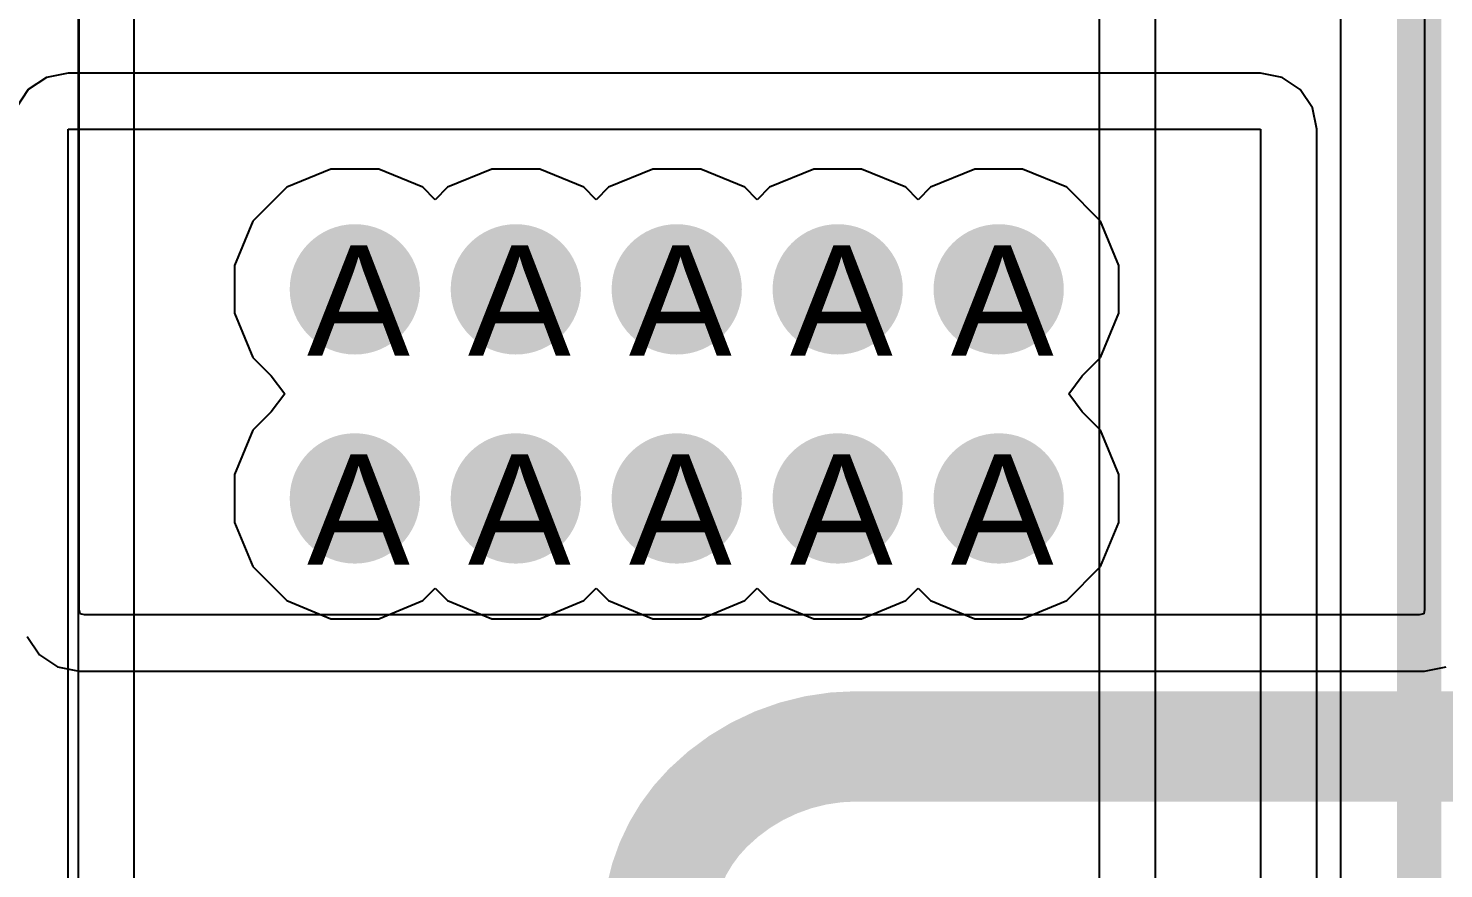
# Model space of a CAD drawing. Header units: inches. Extents: x 0 to 208, y 0 to 213.
# Drawn here: x 3.7688 to 4.0254, y 0.589 to 0.7413 of the extents above; entities that cross this region are included whole.
import ezdxf

# ---------------------------------------------------------------- set-up
doc = ezdxf.new("R2010")
doc.units = ezdxf.units.IN
doc.header["$MEASUREMENT"] = 0
for name, color, linetype in [('Bottom Layer', 5, 'Continuous'), ('Drill Drawing', 1, 'Continuous'), ('L2_GND1', 16, 'Continuous'), ('L3_SIG1', 76, 'Continuous'), ('L4_PWR', 90, 'Continuous'), ('L5_GND2', 156, 'Continuous'), ('L6_SIG2', 130, 'Continuous'), ('L7_GND3', 216, 'Continuous'), ('Top Layer', 1, 'Continuous'), ('Via Holes', 16, 'Continuous')]:
    doc.layers.add(name, color=color, linetype=linetype)
doc.styles.add('Arial', font='', dxfattribs={"height": 0.2})
doc.styles.get('Arial').set_extended_font_data('Arial')

msp = doc.modelspace()

# ---------------------------------------------------------------- hatches: boundary and pattern name
at = {"layer": 'Bottom Layer'}
h = msp.add_hatch(color=5, dxfattribs=at)
edge = h.paths.add_edge_path()
edge.add_arc((3.828, 0.694), 0.01181, 0, 360)
h = msp.add_hatch(color=5, dxfattribs=at)
edge = h.paths.add_edge_path()
edge.add_arc((3.85719, 0.694), 0.01181, 0, 360)
h = msp.add_hatch(color=5, dxfattribs=at)
edge = h.paths.add_edge_path()
edge.add_arc((3.88637, 0.694), 0.01181, 0, 360)
h = msp.add_hatch(color=5, dxfattribs=at)
edge = h.paths.add_edge_path()
edge.add_arc((3.91556, 0.694), 0.01181, 0, 360)
h = msp.add_hatch(color=5, dxfattribs=at)
edge = h.paths.add_edge_path()
edge.add_arc((3.94475, 0.694), 0.01181, 0, 360)
h = msp.add_hatch(color=5, dxfattribs=at)
edge = h.paths.add_edge_path()
edge.add_arc((3.828, 0.65611), 0.01181, 0, 360)
h = msp.add_hatch(color=5, dxfattribs=at)
edge = h.paths.add_edge_path()
edge.add_arc((3.85719, 0.65611), 0.01181, 0, 360)
h = msp.add_hatch(color=5, dxfattribs=at)
edge = h.paths.add_edge_path()
edge.add_arc((3.88637, 0.65611), 0.01181, 0, 360)
h = msp.add_hatch(color=5, dxfattribs=at)
edge = h.paths.add_edge_path()
edge.add_arc((3.91556, 0.65611), 0.01181, 0, 360)
h = msp.add_hatch(color=5, dxfattribs=at)
edge = h.paths.add_edge_path()
edge.add_arc((3.94475, 0.65611), 0.01181, 0, 360)
at = {"layer": 'L2_GND1'}
h = msp.add_hatch(color=16, dxfattribs=at)
edge = h.paths.add_edge_path()
edge.add_arc((3.828, 0.694), 0.01181, 0, 360)
h = msp.add_hatch(color=16, dxfattribs=at)
edge = h.paths.add_edge_path()
edge.add_arc((3.85719, 0.694), 0.01181, 0, 360)
h = msp.add_hatch(color=16, dxfattribs=at)
edge = h.paths.add_edge_path()
edge.add_arc((3.88637, 0.694), 0.01181, 0, 360)
h = msp.add_hatch(color=16, dxfattribs=at)
edge = h.paths.add_edge_path()
edge.add_arc((3.91556, 0.694), 0.01181, 0, 360)
h = msp.add_hatch(color=16, dxfattribs=at)
edge = h.paths.add_edge_path()
edge.add_arc((3.94475, 0.694), 0.01181, 0, 360)
h = msp.add_hatch(color=16, dxfattribs=at)
edge = h.paths.add_edge_path()
edge.add_arc((3.828, 0.65611), 0.01181, 0, 360)
h = msp.add_hatch(color=16, dxfattribs=at)
edge = h.paths.add_edge_path()
edge.add_arc((3.85719, 0.65611), 0.01181, 0, 360)
h = msp.add_hatch(color=16, dxfattribs=at)
edge = h.paths.add_edge_path()
edge.add_arc((3.88637, 0.65611), 0.01181, 0, 360)
h = msp.add_hatch(color=16, dxfattribs=at)
edge = h.paths.add_edge_path()
edge.add_arc((3.91556, 0.65611), 0.01181, 0, 360)
h = msp.add_hatch(color=16, dxfattribs=at)
edge = h.paths.add_edge_path()
edge.add_arc((3.94475, 0.65611), 0.01181, 0, 360)
at = {"layer": 'L3_SIG1'}
h = msp.add_hatch(color=76, dxfattribs=at)
edge = h.paths.add_edge_path()
edge.add_arc((3.828, 0.694), 0.01181, 0, 360)
h = msp.add_hatch(color=76, dxfattribs=at)
edge = h.paths.add_edge_path()
edge.add_arc((3.85719, 0.694), 0.01181, 0, 360)
h = msp.add_hatch(color=76, dxfattribs=at)
edge = h.paths.add_edge_path()
edge.add_arc((3.88637, 0.694), 0.01181, 0, 360)
h = msp.add_hatch(color=76, dxfattribs=at)
edge = h.paths.add_edge_path()
edge.add_arc((3.91556, 0.694), 0.01181, 0, 360)
h = msp.add_hatch(color=76, dxfattribs=at)
edge = h.paths.add_edge_path()
edge.add_arc((3.94475, 0.694), 0.01181, 0, 360)
h = msp.add_hatch(color=76, dxfattribs=at)
edge = h.paths.add_edge_path()
edge.add_arc((3.828, 0.65611), 0.01181, 0, 360)
h = msp.add_hatch(color=76, dxfattribs=at)
edge = h.paths.add_edge_path()
edge.add_arc((3.85719, 0.65611), 0.01181, 0, 360)
h = msp.add_hatch(color=76, dxfattribs=at)
edge = h.paths.add_edge_path()
edge.add_arc((3.88637, 0.65611), 0.01181, 0, 360)
h = msp.add_hatch(color=76, dxfattribs=at)
edge = h.paths.add_edge_path()
edge.add_arc((3.91556, 0.65611), 0.01181, 0, 360)
h = msp.add_hatch(color=76, dxfattribs=at)
edge = h.paths.add_edge_path()
edge.add_arc((3.94475, 0.65611), 0.01181, 0, 360)
at = {"layer": 'L4_PWR'}
h = msp.add_hatch(color=90, dxfattribs=at)
edge = h.paths.add_edge_path()
edge.add_arc((3.828, 0.694), 0.01181, 0, 360)
h = msp.add_hatch(color=90, dxfattribs=at)
edge = h.paths.add_edge_path()
edge.add_arc((3.85719, 0.694), 0.01181, 0, 360)
h = msp.add_hatch(color=90, dxfattribs=at)
edge = h.paths.add_edge_path()
edge.add_arc((3.88637, 0.694), 0.01181, 0, 360)
h = msp.add_hatch(color=90, dxfattribs=at)
edge = h.paths.add_edge_path()
edge.add_arc((3.91556, 0.694), 0.01181, 0, 360)
h = msp.add_hatch(color=90, dxfattribs=at)
edge = h.paths.add_edge_path()
edge.add_arc((3.94475, 0.694), 0.01181, 0, 360)
h = msp.add_hatch(color=90, dxfattribs=at)
edge = h.paths.add_edge_path()
edge.add_arc((3.828, 0.65611), 0.01181, 0, 360)
h = msp.add_hatch(color=90, dxfattribs=at)
edge = h.paths.add_edge_path()
edge.add_arc((3.85719, 0.65611), 0.01181, 0, 360)
h = msp.add_hatch(color=90, dxfattribs=at)
edge = h.paths.add_edge_path()
edge.add_arc((3.88637, 0.65611), 0.01181, 0, 360)
h = msp.add_hatch(color=90, dxfattribs=at)
edge = h.paths.add_edge_path()
edge.add_arc((3.91556, 0.65611), 0.01181, 0, 360)
h = msp.add_hatch(color=90, dxfattribs=at)
edge = h.paths.add_edge_path()
edge.add_arc((3.94475, 0.65611), 0.01181, 0, 360)
at = {"layer": 'L5_GND2'}
h = msp.add_hatch(color=156, dxfattribs=at)
edge = h.paths.add_edge_path()
edge.add_arc((3.828, 0.694), 0.01181, 0, 360)
h = msp.add_hatch(color=156, dxfattribs=at)
edge = h.paths.add_edge_path()
edge.add_arc((3.85719, 0.694), 0.01181, 0, 360)
h = msp.add_hatch(color=156, dxfattribs=at)
edge = h.paths.add_edge_path()
edge.add_arc((3.88637, 0.694), 0.01181, 0, 360)
h = msp.add_hatch(color=156, dxfattribs=at)
edge = h.paths.add_edge_path()
edge.add_arc((3.91556, 0.694), 0.01181, 0, 360)
h = msp.add_hatch(color=156, dxfattribs=at)
edge = h.paths.add_edge_path()
edge.add_arc((3.94475, 0.694), 0.01181, 0, 360)
h = msp.add_hatch(color=156, dxfattribs=at)
edge = h.paths.add_edge_path()
edge.add_arc((3.828, 0.65611), 0.01181, 0, 360)
h = msp.add_hatch(color=156, dxfattribs=at)
edge = h.paths.add_edge_path()
edge.add_arc((3.85719, 0.65611), 0.01181, 0, 360)
h = msp.add_hatch(color=156, dxfattribs=at)
edge = h.paths.add_edge_path()
edge.add_arc((3.88637, 0.65611), 0.01181, 0, 360)
h = msp.add_hatch(color=156, dxfattribs=at)
edge = h.paths.add_edge_path()
edge.add_arc((3.91556, 0.65611), 0.01181, 0, 360)
h = msp.add_hatch(color=156, dxfattribs=at)
edge = h.paths.add_edge_path()
edge.add_arc((3.94475, 0.65611), 0.01181, 0, 360)
at = {"layer": 'L6_SIG2'}
h = msp.add_hatch(color=130, dxfattribs=at)
edge = h.paths.add_edge_path()
edge.add_arc((3.828, 0.694), 0.01181, 0, 360)
h = msp.add_hatch(color=130, dxfattribs=at)
edge = h.paths.add_edge_path()
edge.add_arc((3.85719, 0.694), 0.01181, 0, 360)
h = msp.add_hatch(color=130, dxfattribs=at)
edge = h.paths.add_edge_path()
edge.add_arc((3.88637, 0.694), 0.01181, 0, 360)
h = msp.add_hatch(color=130, dxfattribs=at)
edge = h.paths.add_edge_path()
edge.add_arc((3.91556, 0.694), 0.01181, 0, 360)
h = msp.add_hatch(color=130, dxfattribs=at)
edge = h.paths.add_edge_path()
edge.add_arc((3.94475, 0.694), 0.01181, 0, 360)
h = msp.add_hatch(color=130, dxfattribs=at)
edge = h.paths.add_edge_path()
edge.add_arc((3.828, 0.65611), 0.01181, 0, 360)
h = msp.add_hatch(color=130, dxfattribs=at)
edge = h.paths.add_edge_path()
edge.add_arc((3.85719, 0.65611), 0.01181, 0, 360)
h = msp.add_hatch(color=130, dxfattribs=at)
edge = h.paths.add_edge_path()
edge.add_arc((3.88637, 0.65611), 0.01181, 0, 360)
h = msp.add_hatch(color=130, dxfattribs=at)
edge = h.paths.add_edge_path()
edge.add_arc((3.91556, 0.65611), 0.01181, 0, 360)
h = msp.add_hatch(color=130, dxfattribs=at)
edge = h.paths.add_edge_path()
edge.add_arc((3.94475, 0.65611), 0.01181, 0, 360)
at = {"layer": 'L7_GND3'}
h = msp.add_hatch(color=216, dxfattribs=at)
edge = h.paths.add_edge_path()
edge.add_arc((3.828, 0.694), 0.01181, 0, 360)
h = msp.add_hatch(color=216, dxfattribs=at)
edge = h.paths.add_edge_path()
edge.add_arc((3.85719, 0.694), 0.01181, 0, 360)
h = msp.add_hatch(color=216, dxfattribs=at)
edge = h.paths.add_edge_path()
edge.add_arc((3.88637, 0.694), 0.01181, 0, 360)
h = msp.add_hatch(color=216, dxfattribs=at)
edge = h.paths.add_edge_path()
edge.add_arc((3.91556, 0.694), 0.01181, 0, 360)
h = msp.add_hatch(color=216, dxfattribs=at)
edge = h.paths.add_edge_path()
edge.add_arc((3.94475, 0.694), 0.01181, 0, 360)
h = msp.add_hatch(color=216, dxfattribs=at)
edge = h.paths.add_edge_path()
edge.add_arc((3.828, 0.65611), 0.01181, 0, 360)
h = msp.add_hatch(color=216, dxfattribs=at)
edge = h.paths.add_edge_path()
edge.add_arc((3.85719, 0.65611), 0.01181, 0, 360)
h = msp.add_hatch(color=216, dxfattribs=at)
edge = h.paths.add_edge_path()
edge.add_arc((3.88637, 0.65611), 0.01181, 0, 360)
h = msp.add_hatch(color=216, dxfattribs=at)
edge = h.paths.add_edge_path()
edge.add_arc((3.91556, 0.65611), 0.01181, 0, 360)
h = msp.add_hatch(color=216, dxfattribs=at)
edge = h.paths.add_edge_path()
edge.add_arc((3.94475, 0.65611), 0.01181, 0, 360)
at = {"layer": 'Top Layer'}
h = msp.add_hatch(color=1, dxfattribs=at)
edge = h.paths.add_edge_path()
edge.add_arc((3.828, 0.694), 0.01181, 0, 360)
h = msp.add_hatch(color=1, dxfattribs=at)
edge = h.paths.add_edge_path()
edge.add_arc((3.85719, 0.694), 0.01181, 0, 360)
h = msp.add_hatch(color=1, dxfattribs=at)
edge = h.paths.add_edge_path()
edge.add_arc((3.88637, 0.694), 0.01181, 0, 360)
h = msp.add_hatch(color=1, dxfattribs=at)
edge = h.paths.add_edge_path()
edge.add_arc((3.91556, 0.694), 0.01181, 0, 360)
h = msp.add_hatch(color=1, dxfattribs=at)
edge = h.paths.add_edge_path()
edge.add_arc((3.94475, 0.694), 0.01181, 0, 360)
h = msp.add_hatch(color=1, dxfattribs=at)
edge = h.paths.add_edge_path()
edge.add_arc((3.828, 0.65611), 0.01181, 0, 360)
h = msp.add_hatch(color=1, dxfattribs=at)
edge = h.paths.add_edge_path()
edge.add_arc((3.85719, 0.65611), 0.01181, 0, 360)
h = msp.add_hatch(color=1, dxfattribs=at)
edge = h.paths.add_edge_path()
edge.add_arc((3.88637, 0.65611), 0.01181, 0, 360)
h = msp.add_hatch(color=1, dxfattribs=at)
edge = h.paths.add_edge_path()
edge.add_arc((3.91556, 0.65611), 0.01181, 0, 360)
h = msp.add_hatch(color=1, dxfattribs=at)
edge = h.paths.add_edge_path()
edge.add_arc((3.94475, 0.65611), 0.01181, 0, 360)
at = {"layer": 'Via Holes'}
h = msp.add_hatch(color=7, dxfattribs=at)
edge = h.paths.add_edge_path()
edge.add_arc((3.828, 0.694), 0.00591, 0, 360)
h = msp.add_hatch(color=7, dxfattribs=at)
edge = h.paths.add_edge_path()
edge.add_arc((3.85719, 0.694), 0.00591, 0, 360)
h = msp.add_hatch(color=7, dxfattribs=at)
edge = h.paths.add_edge_path()
edge.add_arc((3.88637, 0.694), 0.00591, 0, 360)
h = msp.add_hatch(color=7, dxfattribs=at)
edge = h.paths.add_edge_path()
edge.add_arc((3.91556, 0.694), 0.00591, 0, 360)
h = msp.add_hatch(color=7, dxfattribs=at)
edge = h.paths.add_edge_path()
edge.add_arc((3.94475, 0.694), 0.00591, 0, 360)
h = msp.add_hatch(color=7, dxfattribs=at)
edge = h.paths.add_edge_path()
edge.add_arc((3.828, 0.65611), 0.00591, 0, 360)
h = msp.add_hatch(color=7, dxfattribs=at)
edge = h.paths.add_edge_path()
edge.add_arc((3.85719, 0.65611), 0.00591, 0, 360)
h = msp.add_hatch(color=7, dxfattribs=at)
edge = h.paths.add_edge_path()
edge.add_arc((3.88637, 0.65611), 0.00591, 0, 360)
h = msp.add_hatch(color=7, dxfattribs=at)
edge = h.paths.add_edge_path()
edge.add_arc((3.91556, 0.65611), 0.00591, 0, 360)
h = msp.add_hatch(color=7, dxfattribs=at)
edge = h.paths.add_edge_path()
edge.add_arc((3.94475, 0.65611), 0.00591, 0, 360)

# ---------------------------------------------------------------- linework, layer by layer
at = {"layer": 'Bottom Layer'}
for p, q in [((3.82366, 0.71581), (3.81565, 0.71249)), ((3.83234, 0.71581), (3.82366, 0.71581)), ((3.84035, 0.71249), (3.83234, 0.71581)), ((3.85285, 0.71581), (3.84483, 0.71249)), ((3.86152, 0.71581), (3.85285, 0.71581)), ((3.86954, 0.71249), (3.86152, 0.71581)), ((3.88204, 0.71581), (3.87402, 0.71249)), ((3.89071, 0.71581), (3.88204, 0.71581)), ((3.89873, 0.71249), (3.89071, 0.71581)), ((3.91122, 0.71581), (3.90321, 0.71249)), ((3.9199, 0.71581), (3.91122, 0.71581)), ((3.92791, 0.71249), (3.9199, 0.71581)), ((3.94041, 0.71581), (3.93239, 0.71249)), ((3.94909, 0.71581), (3.94041, 0.71581)), ((3.9571, 0.71249), (3.94909, 0.71581)), ((3.81565, 0.71249), (3.80951, 0.70635)), ((3.84259, 0.71025), (3.84035, 0.71249)), ((3.84483, 0.71249), (3.84259, 0.71025)), ((3.87178, 0.71025), (3.86954, 0.71249)), ((3.87402, 0.71249), (3.87178, 0.71025)), ((3.90097, 0.71025), (3.89873, 0.71249)), ((3.90321, 0.71249), (3.90097, 0.71025)), ((3.93015, 0.71025), (3.92791, 0.71249)), ((3.93239, 0.71249), (3.93015, 0.71025)), ((3.96324, 0.70635), (3.9571, 0.71249)), ((3.80951, 0.70635), (3.80619, 0.69834)), ((3.96656, 0.69834), (3.96324, 0.70635)), ((3.80619, 0.69834), (3.80619, 0.68966)), ((3.96656, 0.68966), (3.96656, 0.69834)), ((3.80619, 0.68966), (3.80951, 0.68165)), ((3.96324, 0.68165), (3.96656, 0.68966)), ((3.80951, 0.68165), (3.81283, 0.67832)), ((3.95991, 0.67832), (3.96324, 0.68165)), ((3.81283, 0.67832), (3.8153, 0.67505)), ((3.95745, 0.67505), (3.95991, 0.67832)), ((3.8153, 0.67505), (3.81283, 0.67179)), ((3.95991, 0.67179), (3.95745, 0.67505)), ((3.81283, 0.67179), (3.80951, 0.66846)), ((3.96324, 0.66846), (3.95991, 0.67179)), ((3.80951, 0.66846), (3.80619, 0.66045)), ((3.96656, 0.66045), (3.96324, 0.66846)), ((3.80619, 0.66045), (3.80619, 0.65177)), ((3.96656, 0.65177), (3.96656, 0.66045)), ((3.80619, 0.65177), (3.80951, 0.64376)), ((3.96324, 0.64376), (3.96656, 0.65177)), ((3.80951, 0.64376), (3.81565, 0.63762)), ((3.9571, 0.63762), (3.96324, 0.64376)), ((3.84035, 0.63762), (3.84259, 0.63986)), ((3.84259, 0.63986), (3.84483, 0.63762)), ((3.86954, 0.63762), (3.87178, 0.63986)), ((3.87178, 0.63986), (3.87402, 0.63762)), ((3.89873, 0.63762), (3.90097, 0.63986)), ((3.90097, 0.63986), (3.90321, 0.63762)), ((3.92791, 0.63762), (3.93015, 0.63986)), ((3.93015, 0.63986), (3.93239, 0.63762)), ((3.81565, 0.63762), (3.82366, 0.6343)), ((3.83234, 0.6343), (3.84035, 0.63762)), ((3.84483, 0.63762), (3.85285, 0.6343)), ((3.86152, 0.6343), (3.86954, 0.63762)), ((3.87402, 0.63762), (3.88204, 0.6343)), ((3.89071, 0.6343), (3.89873, 0.63762)), ((3.90321, 0.63762), (3.91122, 0.6343)), ((3.9199, 0.6343), (3.92791, 0.63762)), ((3.93239, 0.63762), (3.94041, 0.6343)), ((3.94909, 0.6343), (3.9571, 0.63762)), ((3.82366, 0.6343), (3.83234, 0.6343)), ((3.85285, 0.6343), (3.86152, 0.6343)), ((3.88204, 0.6343), (3.89071, 0.6343)), ((3.91122, 0.6343), (3.9199, 0.6343)), ((3.94041, 0.6343), (3.94909, 0.6343))]:
    msp.add_line(p, q, dxfattribs=at)
at = {"layer": 'L2_GND1'}
for p, q in [((3.82366, 0.71581), (3.81565, 0.71249)), ((3.83234, 0.71581), (3.82366, 0.71581)), ((3.84035, 0.71249), (3.83234, 0.71581)), ((3.85285, 0.71581), (3.84483, 0.71249)), ((3.86152, 0.71581), (3.85285, 0.71581)), ((3.86954, 0.71249), (3.86152, 0.71581)), ((3.88204, 0.71581), (3.87402, 0.71249)), ((3.89071, 0.71581), (3.88204, 0.71581)), ((3.89873, 0.71249), (3.89071, 0.71581)), ((3.91122, 0.71581), (3.90321, 0.71249)), ((3.9199, 0.71581), (3.91122, 0.71581)), ((3.92791, 0.71249), (3.9199, 0.71581)), ((3.94041, 0.71581), (3.93239, 0.71249)), ((3.94909, 0.71581), (3.94041, 0.71581)), ((3.9571, 0.71249), (3.94909, 0.71581)), ((3.81565, 0.71249), (3.80951, 0.70635)), ((3.84259, 0.71025), (3.84035, 0.71249)), ((3.84483, 0.71249), (3.84259, 0.71025)), ((3.87178, 0.71025), (3.86954, 0.71249)), ((3.87402, 0.71249), (3.87178, 0.71025)), ((3.90097, 0.71025), (3.89873, 0.71249)), ((3.90321, 0.71249), (3.90097, 0.71025)), ((3.93015, 0.71025), (3.92791, 0.71249)), ((3.93239, 0.71249), (3.93015, 0.71025)), ((3.96324, 0.70635), (3.9571, 0.71249)), ((3.80951, 0.70635), (3.80619, 0.69834)), ((3.96656, 0.69834), (3.96324, 0.70635)), ((3.80619, 0.69834), (3.80619, 0.68966)), ((3.96656, 0.68966), (3.96656, 0.69834)), ((3.80619, 0.68966), (3.80951, 0.68165)), ((3.96324, 0.68165), (3.96656, 0.68966)), ((3.80951, 0.68165), (3.81283, 0.67832)), ((3.95991, 0.67832), (3.96324, 0.68165)), ((3.81283, 0.67832), (3.8153, 0.67505)), ((3.95745, 0.67505), (3.95991, 0.67832)), ((3.8153, 0.67505), (3.81283, 0.67179)), ((3.95991, 0.67179), (3.95745, 0.67505)), ((3.81283, 0.67179), (3.80951, 0.66846)), ((3.96324, 0.66846), (3.95991, 0.67179)), ((3.80951, 0.66846), (3.80619, 0.66045)), ((3.96656, 0.66045), (3.96324, 0.66846)), ((3.80619, 0.66045), (3.80619, 0.65177)), ((3.96656, 0.65177), (3.96656, 0.66045)), ((3.80619, 0.65177), (3.80951, 0.64376)), ((3.96324, 0.64376), (3.96656, 0.65177)), ((3.80951, 0.64376), (3.81565, 0.63762)), ((3.9571, 0.63762), (3.96324, 0.64376)), ((3.84035, 0.63762), (3.84259, 0.63986)), ((3.84259, 0.63986), (3.84483, 0.63762)), ((3.86954, 0.63762), (3.87178, 0.63986)), ((3.87178, 0.63986), (3.87402, 0.63762)), ((3.89873, 0.63762), (3.90097, 0.63986)), ((3.90097, 0.63986), (3.90321, 0.63762)), ((3.92791, 0.63762), (3.93015, 0.63986)), ((3.93015, 0.63986), (3.93239, 0.63762)), ((3.81565, 0.63762), (3.82366, 0.6343)), ((3.83234, 0.6343), (3.84035, 0.63762)), ((3.84483, 0.63762), (3.85285, 0.6343)), ((3.86152, 0.6343), (3.86954, 0.63762)), ((3.87402, 0.63762), (3.88204, 0.6343)), ((3.89071, 0.6343), (3.89873, 0.63762)), ((3.90321, 0.63762), (3.91122, 0.6343)), ((3.9199, 0.6343), (3.92791, 0.63762)), ((3.93239, 0.63762), (3.94041, 0.6343)), ((3.94909, 0.6343), (3.9571, 0.63762)), ((3.82366, 0.6343), (3.83234, 0.6343)), ((3.85285, 0.6343), (3.86152, 0.6343)), ((3.88204, 0.6343), (3.89071, 0.6343)), ((3.91122, 0.6343), (3.9199, 0.6343)), ((3.94041, 0.6343), (3.94909, 0.6343))]:
    msp.add_line(p, q, dxfattribs=at)
at = {"layer": 'L3_SIG1'}
for p, q in [((3.7721, 0.73242), (3.76879, 0.73021)), ((3.776, 0.7332), (3.7721, 0.73242)), ((3.99223, 0.7332), (3.776, 0.7332)), ((3.99613, 0.73242), (3.99223, 0.7332)), ((3.99944, 0.73021), (3.99613, 0.73242)), ((3.76879, 0.73021), (3.76658, 0.7269)), ((4.00165, 0.7269), (3.99944, 0.73021)), ((4.00242, 0.723), (4.00165, 0.7269)), ((3.776, 0.45582), (3.776, 0.723)), ((3.776, 0.723), (3.99223, 0.723)), ((3.99223, 0.723), (3.99223, 0.41949)), ((4.00242, 0.41949), (4.00242, 0.723))]:
    msp.add_line(p, q, dxfattribs=at)
at = {"layer": 'L4_PWR'}
for p, q in [((4.02199, 2.293), (4.02199, 0.636)), ((3.778, 0.636), (3.778, 0.80041)), ((3.77817, 0.63517), (3.778, 0.636)), ((3.779, 0.635), (3.77817, 0.63517)), ((4.02099, 0.635), (3.779, 0.635)), ((4.02182, 0.63517), (4.02099, 0.635)), ((4.02199, 0.636), (4.02182, 0.63517)), ((3.76858, 0.6311), (3.77079, 0.62779)), ((3.77079, 0.62779), (3.7741, 0.62558)), ((3.7741, 0.62558), (3.778, 0.6248)), ((3.778, 0.6248), (4.02199, 0.6248)), ((4.02199, 0.6248), (4.02589, 0.62558))]:
    msp.add_line(p, q, dxfattribs=at)
for points in [[(3.892, 0.6, 0.02, 0.02, -0.198912), (3.91899, 0.61118, 0.02, 0.02, 0)], [(3.91899, 0.61118, 0.02, 0.02, 0), (4.05208, 0.61118, 0.02, 0.02, 0)], [(3.8829, 0.57802, 0.02, 0.02, -0.198907), (3.892, 0.6, 0.02, 0.02, 0)]]:
    msp.add_lwpolyline(points, format="xyseb", dxfattribs=at)
for points in [[(3.91399, 0.61118, 0.01, 0.01, 1), (3.92399, 0.61118, 0.01, 0.01, 1)], [(3.91399, 0.61118, 0.01, 0.01, 1), (3.92399, 0.61118, 0.01, 0.01, 1)], [(3.887, 0.6, 0.01, 0.01, 1), (3.897, 0.6, 0.01, 0.01, 1)], [(3.887, 0.6, 0.01, 0.01, 1), (3.897, 0.6, 0.01, 0.01, 1)]]:
    msp.add_lwpolyline(points, format="xyseb", close=True, dxfattribs=at)
at = {"layer": 'L5_GND2'}
for p, q in [((3.82366, 0.71581), (3.81565, 0.71249)), ((3.83234, 0.71581), (3.82366, 0.71581)), ((3.84035, 0.71249), (3.83234, 0.71581)), ((3.85285, 0.71581), (3.84483, 0.71249)), ((3.86152, 0.71581), (3.85285, 0.71581)), ((3.86954, 0.71249), (3.86152, 0.71581)), ((3.88204, 0.71581), (3.87402, 0.71249)), ((3.89071, 0.71581), (3.88204, 0.71581)), ((3.89873, 0.71249), (3.89071, 0.71581)), ((3.91122, 0.71581), (3.90321, 0.71249)), ((3.9199, 0.71581), (3.91122, 0.71581)), ((3.92791, 0.71249), (3.9199, 0.71581)), ((3.94041, 0.71581), (3.93239, 0.71249)), ((3.94909, 0.71581), (3.94041, 0.71581)), ((3.9571, 0.71249), (3.94909, 0.71581)), ((3.81565, 0.71249), (3.80951, 0.70635)), ((3.84259, 0.71025), (3.84035, 0.71249)), ((3.84483, 0.71249), (3.84259, 0.71025)), ((3.87178, 0.71025), (3.86954, 0.71249)), ((3.87402, 0.71249), (3.87178, 0.71025)), ((3.90097, 0.71025), (3.89873, 0.71249)), ((3.90321, 0.71249), (3.90097, 0.71025)), ((3.93015, 0.71025), (3.92791, 0.71249)), ((3.93239, 0.71249), (3.93015, 0.71025)), ((3.96324, 0.70635), (3.9571, 0.71249)), ((3.80951, 0.70635), (3.80619, 0.69834)), ((3.96656, 0.69834), (3.96324, 0.70635)), ((3.80619, 0.69834), (3.80619, 0.68966)), ((3.96656, 0.68966), (3.96656, 0.69834)), ((3.80619, 0.68966), (3.80951, 0.68165)), ((3.96324, 0.68165), (3.96656, 0.68966)), ((3.80951, 0.68165), (3.81283, 0.67832)), ((3.95991, 0.67832), (3.96324, 0.68165)), ((3.81283, 0.67832), (3.8153, 0.67505)), ((3.95745, 0.67505), (3.95991, 0.67832)), ((3.8153, 0.67505), (3.81283, 0.67179)), ((3.95991, 0.67179), (3.95745, 0.67505)), ((3.81283, 0.67179), (3.80951, 0.66846)), ((3.96324, 0.66846), (3.95991, 0.67179)), ((3.80951, 0.66846), (3.80619, 0.66045)), ((3.96656, 0.66045), (3.96324, 0.66846)), ((3.80619, 0.66045), (3.80619, 0.65177)), ((3.96656, 0.65177), (3.96656, 0.66045)), ((3.80619, 0.65177), (3.80951, 0.64376)), ((3.96324, 0.64376), (3.96656, 0.65177)), ((3.80951, 0.64376), (3.81565, 0.63762)), ((3.9571, 0.63762), (3.96324, 0.64376)), ((3.84035, 0.63762), (3.84259, 0.63986)), ((3.84259, 0.63986), (3.84483, 0.63762)), ((3.86954, 0.63762), (3.87178, 0.63986)), ((3.87178, 0.63986), (3.87402, 0.63762)), ((3.89873, 0.63762), (3.90097, 0.63986)), ((3.90097, 0.63986), (3.90321, 0.63762)), ((3.92791, 0.63762), (3.93015, 0.63986)), ((3.93015, 0.63986), (3.93239, 0.63762)), ((3.81565, 0.63762), (3.82366, 0.6343)), ((3.83234, 0.6343), (3.84035, 0.63762)), ((3.84483, 0.63762), (3.85285, 0.6343)), ((3.86152, 0.6343), (3.86954, 0.63762)), ((3.87402, 0.63762), (3.88204, 0.6343)), ((3.89071, 0.6343), (3.89873, 0.63762)), ((3.90321, 0.63762), (3.91122, 0.6343)), ((3.9199, 0.6343), (3.92791, 0.63762)), ((3.93239, 0.63762), (3.94041, 0.6343)), ((3.94909, 0.6343), (3.9571, 0.63762)), ((3.82366, 0.6343), (3.83234, 0.6343)), ((3.85285, 0.6343), (3.86152, 0.6343)), ((3.88204, 0.6343), (3.89071, 0.6343)), ((3.91122, 0.6343), (3.9199, 0.6343)), ((3.94041, 0.6343), (3.94909, 0.6343))]:
    msp.add_line(p, q, dxfattribs=at)
at = {"layer": 'L6_SIG2'}
for p, q in [((4.00673, 1.22309), (4.00673, 0.52775)), ((3.7778, 0.776), (3.7778, 0.4637)), ((3.788, 0.4637), (3.788, 0.776)), ((3.963, 0.776), (3.963, 0.51855)), ((3.9732, 0.51855), (3.9732, 0.776))]:
    msp.add_line(p, q, dxfattribs=at)
msp.add_lwpolyline([(4.021, 0.52184, 0.008, 0.008, 0), (4.021, 1.229, 0.008, 0.008, 0)], format="xyseb", dxfattribs=at)
at = {"layer": 'L7_GND3'}
for p, q in [((3.82366, 0.71581), (3.81565, 0.71249)), ((3.83234, 0.71581), (3.82366, 0.71581)), ((3.84035, 0.71249), (3.83234, 0.71581)), ((3.85285, 0.71581), (3.84483, 0.71249)), ((3.86152, 0.71581), (3.85285, 0.71581)), ((3.86954, 0.71249), (3.86152, 0.71581)), ((3.88204, 0.71581), (3.87402, 0.71249)), ((3.89071, 0.71581), (3.88204, 0.71581)), ((3.89873, 0.71249), (3.89071, 0.71581)), ((3.91122, 0.71581), (3.90321, 0.71249)), ((3.9199, 0.71581), (3.91122, 0.71581)), ((3.92791, 0.71249), (3.9199, 0.71581)), ((3.94041, 0.71581), (3.93239, 0.71249)), ((3.94909, 0.71581), (3.94041, 0.71581)), ((3.9571, 0.71249), (3.94909, 0.71581)), ((3.81565, 0.71249), (3.80951, 0.70635)), ((3.84259, 0.71025), (3.84035, 0.71249)), ((3.84483, 0.71249), (3.84259, 0.71025)), ((3.87178, 0.71025), (3.86954, 0.71249)), ((3.87402, 0.71249), (3.87178, 0.71025)), ((3.90097, 0.71025), (3.89873, 0.71249)), ((3.90321, 0.71249), (3.90097, 0.71025)), ((3.93015, 0.71025), (3.92791, 0.71249)), ((3.93239, 0.71249), (3.93015, 0.71025)), ((3.96324, 0.70635), (3.9571, 0.71249)), ((3.80951, 0.70635), (3.80619, 0.69834)), ((3.96656, 0.69834), (3.96324, 0.70635)), ((3.80619, 0.69834), (3.80619, 0.68966)), ((3.96656, 0.68966), (3.96656, 0.69834)), ((3.80619, 0.68966), (3.80951, 0.68165)), ((3.96324, 0.68165), (3.96656, 0.68966)), ((3.80951, 0.68165), (3.81283, 0.67832)), ((3.95991, 0.67832), (3.96324, 0.68165)), ((3.81283, 0.67832), (3.8153, 0.67505)), ((3.95745, 0.67505), (3.95991, 0.67832)), ((3.8153, 0.67505), (3.81283, 0.67179)), ((3.95991, 0.67179), (3.95745, 0.67505)), ((3.81283, 0.67179), (3.80951, 0.66846)), ((3.96324, 0.66846), (3.95991, 0.67179)), ((3.80951, 0.66846), (3.80619, 0.66045)), ((3.96656, 0.66045), (3.96324, 0.66846)), ((3.80619, 0.66045), (3.80619, 0.65177)), ((3.96656, 0.65177), (3.96656, 0.66045)), ((3.80619, 0.65177), (3.80951, 0.64376)), ((3.96324, 0.64376), (3.96656, 0.65177)), ((3.80951, 0.64376), (3.81565, 0.63762)), ((3.9571, 0.63762), (3.96324, 0.64376)), ((3.84035, 0.63762), (3.84259, 0.63986)), ((3.84259, 0.63986), (3.84483, 0.63762)), ((3.86954, 0.63762), (3.87178, 0.63986)), ((3.87178, 0.63986), (3.87402, 0.63762)), ((3.89873, 0.63762), (3.90097, 0.63986)), ((3.90097, 0.63986), (3.90321, 0.63762)), ((3.92791, 0.63762), (3.93015, 0.63986)), ((3.93015, 0.63986), (3.93239, 0.63762)), ((3.81565, 0.63762), (3.82366, 0.6343)), ((3.83234, 0.6343), (3.84035, 0.63762)), ((3.84483, 0.63762), (3.85285, 0.6343)), ((3.86152, 0.6343), (3.86954, 0.63762)), ((3.87402, 0.63762), (3.88204, 0.6343)), ((3.89071, 0.6343), (3.89873, 0.63762)), ((3.90321, 0.63762), (3.91122, 0.6343)), ((3.9199, 0.6343), (3.92791, 0.63762)), ((3.93239, 0.63762), (3.94041, 0.6343)), ((3.94909, 0.6343), (3.9571, 0.63762)), ((3.82366, 0.6343), (3.83234, 0.6343)), ((3.85285, 0.6343), (3.86152, 0.6343)), ((3.88204, 0.6343), (3.89071, 0.6343)), ((3.91122, 0.6343), (3.9199, 0.6343)), ((3.94041, 0.6343), (3.94909, 0.6343))]:
    msp.add_line(p, q, dxfattribs=at)
at = {"layer": 'Top Layer'}
for p, q in [((3.82366, 0.71581), (3.81565, 0.71249)), ((3.83234, 0.71581), (3.82366, 0.71581)), ((3.84035, 0.71249), (3.83234, 0.71581)), ((3.85285, 0.71581), (3.84483, 0.71249)), ((3.86152, 0.71581), (3.85285, 0.71581)), ((3.86954, 0.71249), (3.86152, 0.71581)), ((3.88204, 0.71581), (3.87402, 0.71249)), ((3.89071, 0.71581), (3.88204, 0.71581)), ((3.89873, 0.71249), (3.89071, 0.71581)), ((3.91122, 0.71581), (3.90321, 0.71249)), ((3.9199, 0.71581), (3.91122, 0.71581)), ((3.92791, 0.71249), (3.9199, 0.71581)), ((3.94041, 0.71581), (3.93239, 0.71249)), ((3.94909, 0.71581), (3.94041, 0.71581)), ((3.9571, 0.71249), (3.94909, 0.71581)), ((3.81565, 0.71249), (3.80951, 0.70635)), ((3.84259, 0.71025), (3.84035, 0.71249)), ((3.84483, 0.71249), (3.84259, 0.71025)), ((3.87178, 0.71025), (3.86954, 0.71249)), ((3.87402, 0.71249), (3.87178, 0.71025)), ((3.90097, 0.71025), (3.89873, 0.71249)), ((3.90321, 0.71249), (3.90097, 0.71025)), ((3.93015, 0.71025), (3.92791, 0.71249)), ((3.93239, 0.71249), (3.93015, 0.71025)), ((3.96324, 0.70635), (3.9571, 0.71249)), ((3.80951, 0.70635), (3.80619, 0.69834)), ((3.96656, 0.69834), (3.96324, 0.70635)), ((3.80619, 0.69834), (3.80619, 0.68966)), ((3.96656, 0.68966), (3.96656, 0.69834)), ((3.80619, 0.68966), (3.80951, 0.68165)), ((3.96324, 0.68165), (3.96656, 0.68966)), ((3.80951, 0.68165), (3.81283, 0.67832)), ((3.95991, 0.67832), (3.96324, 0.68165)), ((3.81283, 0.67832), (3.8153, 0.67505)), ((3.95745, 0.67505), (3.95991, 0.67832)), ((3.8153, 0.67505), (3.81283, 0.67179)), ((3.95991, 0.67179), (3.95745, 0.67505)), ((3.81283, 0.67179), (3.80951, 0.66846)), ((3.96324, 0.66846), (3.95991, 0.67179)), ((3.80951, 0.66846), (3.80619, 0.66045)), ((3.96656, 0.66045), (3.96324, 0.66846)), ((3.80619, 0.66045), (3.80619, 0.65177)), ((3.96656, 0.65177), (3.96656, 0.66045)), ((3.80619, 0.65177), (3.80951, 0.64376)), ((3.96324, 0.64376), (3.96656, 0.65177)), ((3.80951, 0.64376), (3.81565, 0.63762)), ((3.9571, 0.63762), (3.96324, 0.64376)), ((3.84035, 0.63762), (3.84259, 0.63986)), ((3.84259, 0.63986), (3.84483, 0.63762)), ((3.86954, 0.63762), (3.87178, 0.63986)), ((3.87178, 0.63986), (3.87402, 0.63762)), ((3.89873, 0.63762), (3.90097, 0.63986)), ((3.90097, 0.63986), (3.90321, 0.63762)), ((3.92791, 0.63762), (3.93015, 0.63986)), ((3.93015, 0.63986), (3.93239, 0.63762)), ((3.81565, 0.63762), (3.82366, 0.6343)), ((3.83234, 0.6343), (3.84035, 0.63762)), ((3.84483, 0.63762), (3.85285, 0.6343)), ((3.86152, 0.6343), (3.86954, 0.63762)), ((3.87402, 0.63762), (3.88204, 0.6343)), ((3.89071, 0.6343), (3.89873, 0.63762)), ((3.90321, 0.63762), (3.91122, 0.6343)), ((3.9199, 0.6343), (3.92791, 0.63762)), ((3.93239, 0.63762), (3.94041, 0.6343)), ((3.94909, 0.6343), (3.9571, 0.63762)), ((3.82366, 0.6343), (3.83234, 0.6343)), ((3.85285, 0.6343), (3.86152, 0.6343)), ((3.88204, 0.6343), (3.89071, 0.6343)), ((3.91122, 0.6343), (3.9199, 0.6343)), ((3.94041, 0.6343), (3.94909, 0.6343))]:
    msp.add_line(p, q, dxfattribs=at)

# ---------------------------------------------------------------- texts
at = {"layer": 'Drill Drawing', "style": 'Arial'}
for p in [(3.81934, 0.682), (3.84852, 0.682), (3.87771, 0.682), (3.9069, 0.682), (3.93608, 0.682), (3.81934, 0.64411), (3.84852, 0.64411), (3.87771, 0.64411), (3.9069, 0.64411), (3.93608, 0.64411)]:
    msp.add_text('A', height=0.02, dxfattribs=at).set_placement(p)

doc.saveas('drawing.dxf')
